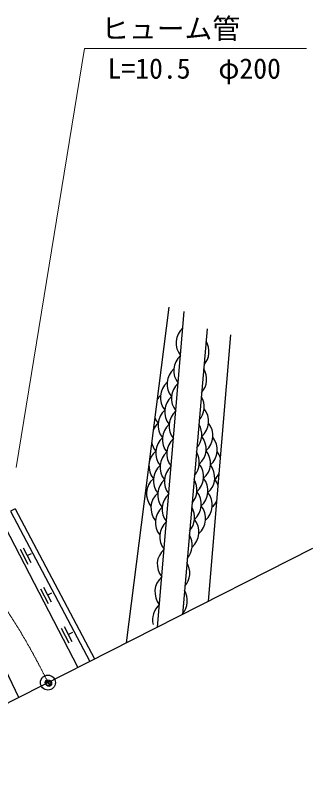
# Model space of a CAD drawing. Units: millimetres, scale not verified. Extents: x 40000 to 680000, y 20000 to 380000.
# Drawn here: x 244740 to 271535, y 239226 to 307955 of the extents above; entities that cross this region are included whole.
import ezdxf
from ezdxf.enums import TextEntityAlignment as Align

# ---------------------------------------------------------------- set-up
doc = ezdxf.new("R2010")
doc.units = ezdxf.units.MM
doc.header["$LTSCALE"] = 1000
doc.header["$PDMODE"] = 32
doc.header["$PDSIZE"] = 500
doc.linetypes.add('CHAIN', pattern=[18.5, 12, -1.5, 3.5, -1.5])
for name, color, linetype, lineweight in [('M-BGD', 7, 'Continuous', 25), ('M-BMK', 2, 'CHAIN', 13), ('M-BMK-SRVR', 3, 'Continuous', 25), ('M-STR-HTXT', 7, 'Continuous', 13)]:
    doc.layers.add(name, color=color, linetype=linetype, lineweight=lineweight)
doc.layers.add('M-OTRS', color=6, linetype='Continuous')
doc.styles.add('ＭＳ ゴシック', font='')
doc.styles.get('ＭＳ ゴシック').set_extended_font_data('MS Gothic')

msp = doc.modelspace()

# ---------------------------------------------------------------- linework, layer by layer
at = {"layer": 'M-BGD'}
for p, q in [((258566, 281664), (254729, 251452)), ((257543, 252878), (259967, 281294)), ((262027, 279719), (259793, 254019)), ((262145, 255211), (264167, 279194)), ((244746, 263535), (244304, 263302)), ((244304, 263302), (251443, 249777)), ((244746, 263535), (251885, 250011)), ((245903, 258516), (245211, 259847)), ((246169, 258655), (245477, 259985)), ((245823, 259320), (246188, 259510)), ((248014, 255106), (247322, 256436)), ((247748, 254967), (247056, 256298)), ((247668, 255771), (248046, 255968)), ((249593, 251418), (248901, 252749)), ((249859, 251557), (249167, 252887)), ((249513, 252222), (249912, 252430)), ((245051, 246530), (243562, 249699))]:
    msp.add_line(p, q, dxfattribs=at)
msp.add_lwpolyline([(69872, 254909), (77494, 260087), (89165, 268891), (92739, 271415), (101301, 276584), (110239, 280111), (113362, 281080), (125154, 283746), (139962, 286748), (151108, 288094), (161231, 288659), (170547, 288498), (179270, 287852), (188854, 286475), (206951, 283484), (223373, 280927), (225973, 280134), (228929, 278674), (232473, 276263), (234412, 274702), (238073, 271094), (241591, 266158), (250383, 249249)], dxfattribs=at)
for centre, start, end in [((261042, 278450), 131.52178, 218.72742), ((260378, 277676), 318.99041, 31.07512), ((260829, 275959), 131.52178, 218.72742), ((260225, 274757), 131.52178, 218.72742), ((260162, 275186), 318.99041, 31.07512), ((259621, 273554), 131.52178, 218.72742), ((260617, 273469), 131.52178, 218.72742), ((259016, 272351), 131.52178, 146.08137), ((260012, 272266), 131.52178, 218.72742), ((259945, 272695), 318.99041, 31.07512), ((259408, 271063), 131.52178, 218.72742), ((260404, 270978), 131.52178, 218.72742), ((260335, 271407), 311.42995, 38.63559), ((259016, 272351), 199.44246, 218.72742), ((258804, 269860), 131.52178, 154.638), ((259800, 269775), 131.52178, 218.72742), ((259729, 270205), 318.99041, 31.07512), ((260725, 270118), 311.42995, 38.63559), ((258804, 269860), 190.88583, 218.72742), ((259196, 268572), 131.52178, 218.72742), ((260192, 268487), 131.52178, 218.72742), ((260119, 268916), 311.42995, 38.63559), ((261115, 268829), 311.42995, 38.63559), ((260509, 267627), 311.42995, 38.63559), ((258591, 267369), 131.52178, 218.72742), ((259588, 267284), 131.52178, 218.72742), ((259512, 267714), 318.99041, 31.07512), ((261505, 267541), 17.8568, 38.63559), ((257987, 266166), 131.52178, 132.23066), ((258199, 268657), 218.07845, 218.72742), ((258983, 266081), 131.52178, 218.72742), ((259902, 266425), 311.42995, 38.63559), ((260898, 266339), 311.42995, 38.63559), ((259979, 265996), 131.52178, 218.72742), ((261505, 267541), 311.42995, 332.20873), ((258379, 264878), 131.52178, 218.72742), ((259375, 264793), 131.52178, 218.72742), ((259296, 265223), 318.99041, 31.07512), ((260292, 265137), 311.42995, 38.63559), ((261288, 265050), 17.8568, 38.63559), ((257987, 266166), 213.29317, 218.72742), ((258771, 263590), 131.52178, 218.72742), ((259767, 263505), 131.52178, 218.72742), ((259686, 263935), 311.42995, 38.63559), ((260682, 263848), 311.42995, 38.63559), ((261288, 265050), 311.42995, 332.20873), ((259163, 262302), 131.52178, 218.72742), ((259079, 262733), 318.99041, 31.07512), ((260076, 262646), 311.42995, 38.63559), ((259469, 261444), 311.42995, 38.63559), ((259555, 261014), 131.52178, 218.72742), ((258863, 260242), 318.99041, 31.07512), ((259342, 258523), 131.52178, 218.72742), ((258646, 257752), 318.99041, 31.07512), ((259130, 256032), 131.52178, 218.72742), ((258430, 255261), 318.99041, 31.07512), ((258917, 253541), 131.52178, 193.81579)]:
    msp.add_arc(centre, 1812, start, end, dxfattribs=at)
at = {"layer": 'M-BMK'}
msp.add_arc((193938, 221728), 59772, 25.94789, 80.20154, dxfattribs=at)
at = {"layer": 'M-BMK-SRVR'}
msp.add_line((225060, 236414), (271535, 259970), dxfattribs=at)
msp.add_circle((247685, 247882), 674, dxfattribs=at)
at = {"layer": 'M-OTRS'}
for p in [(247685, 247882), (247765, 247789)]:
    msp.add_point(p, dxfattribs=at)
at = {"layer": 'M-STR-HTXT'}
msp.add_lwpolyline([(244809, 267247), (250972, 304968), (270972, 304968)], dxfattribs=at)

# ---------------------------------------------------------------- texts
at = {"layer": 'M-STR-HTXT', "style": 'ＭＳ ゴシック'}
for s, p in [('ヒューム管', (252486, 305292)), ('L=10.5\u3000φ200', (253052, 301697))]:
    msp.add_text(s, height=1833, dxfattribs=at).set_placement(p, align=Align.BOTTOM_LEFT)

doc.saveas('drawing.dxf')
